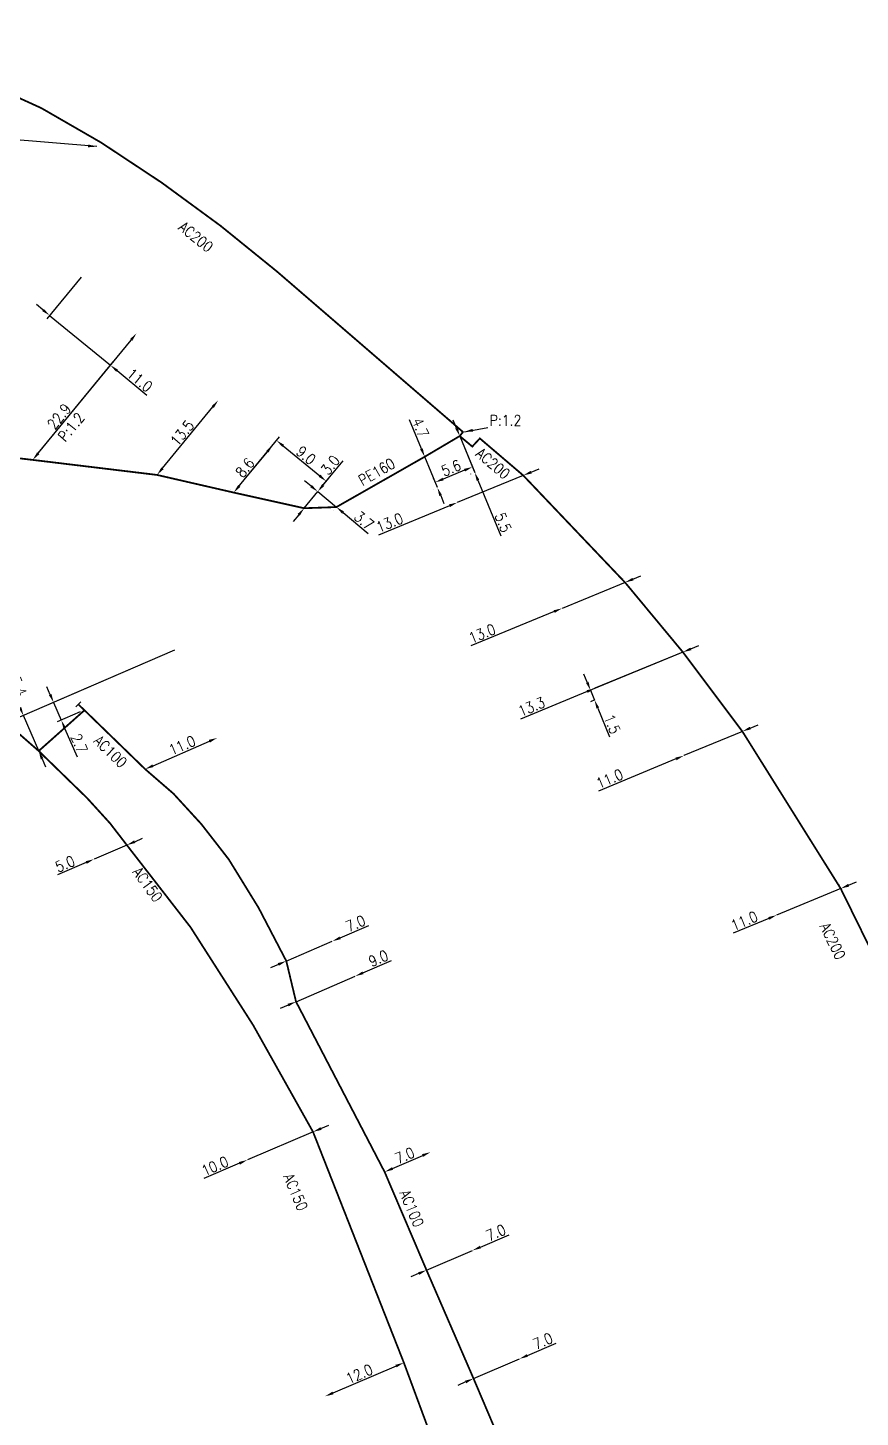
# Model space of a CAD drawing. Header units: millimetres. Extents: x 150994 to 151987, y 125997 to 127005.
# Drawn here: x 151637 to 151753.5, y 126437.8 to 126632.2 of the extents above; entities that cross this region are included whole.
import ezdxf
from ezdxf.enums import TextEntityAlignment as Align

# ---------------------------------------------------------------- set-up
doc = ezdxf.new("R2010")
doc.units = ezdxf.units.MM
doc.header["$PDMODE"] = 34
doc.linetypes.add('L_100_AP', pattern=[14, 10, -1.5, 1, -1.5])
doc.linetypes.add('L_100_PE', pattern=[14, 10, -1.5, 1, -1.5])
doc.layers.get('0').update_dxf_attribs({"linetype": 'CONTINUOUS'})
doc.layers.get('Defpoints').update_dxf_attribs({"linetype": 'CONTINUOUS'})
doc.layers.add('L_140', color=3, linetype='CONTINUOUS')
doc.layers.add('L_340', color=7, linetype='CONTINUOUS')
doc.styles.get("Standard").update_dxf_attribs({"font": 'romans.shx', "width": 0.85})
doc.dimstyles.get("Standard").update_dxf_attribs({"dimtxt": 1.5, "dimasz": 1.2, "dimexe": 0.625, "dimexo": 0.625, "dimgap": 0.25, "dimtad": 1, "dimdec": 1, "dimzin": 0, "dimdsep": 46, "dimtxsty": 'Standard', "dimcen": -0.5, "dimadec": 0, "dimazin": 0, "dimtfac": 1, "dimtdec": 1, "dimtmove": 0, "dimatfit": 3, "dimfxl": 0, "dimtolj": 1, "dimtzin": 0, "dimarcsym": 0})

# ---------------------------------------------------------------- blocks, each defined once
blk = doc.blocks.new('*D316')
at = {"layer": 'Defpoints', "color": 0, "linetype": 'Continuous', "transparency": 16777216}
for p in [(151644.89, 126597.84), (151640.09, 126591.98), (151637.74, 126571.76)]:
    blk.add_point(p, dxfattribs=at)
at = {"layer": 'L_140', "color": 0, "linetype": 'Continuous', "lineweight": -2, "transparency": 16777216}
for p, q in [((151644.49, 126597.35), (151639.7, 126591.5)), ((151639.16, 126592.74), (151638.24, 126593.51)), ((151640.09, 126591.98), (151648.6, 126585.01)), ((151638.13, 126572.24), (151648.99, 126585.49)), ((151649.53, 126584.25), (151653.7, 126580.82))]:
    blk.add_line(p, q, dxfattribs=at)
at = {"layer": 'L_140', "color": 0, "linetype": 'Continuous', "transparency": 16777216}
for points in [[(151639.29, 126592.9), (151639.04, 126592.59), (151640.09, 126591.98)], [(151649.65, 126584.4), (151649.4, 126584.09), (151648.6, 126585.01)]]:
    blk.add_solid(points, dxfattribs=at)
at = {"layer": 'L_140', "color": 0, "linetype": 'Continuous', "transparency": 16777216, "insert": (151652.71, 126582.93), "char_height": 1.5, "attachment_point": 5, "rotation": 320.6501}
blk.add_mtext('\\A1;11.0', dxfattribs=at)
blk = doc.blocks.new('*D317')
at = {"layer": 'Defpoints', "color": 0, "linetype": 'Continuous', "transparency": 16777216}
for p in [(151652.25, 126589.47), (151652.25, 126589.47), (151637.74, 126571.76)]:
    blk.add_point(p, dxfattribs=at)
at = {"layer": 'L_140', "color": 0, "linetype": 'Continuous', "lineweight": -2, "transparency": 16777216}
blk.add_line((151638.5, 126572.69), (151651.49, 126588.54), dxfattribs=at)
at = {"layer": 'L_140', "color": 0, "linetype": 'Continuous', "transparency": 16777216}
for points in [[(151651.34, 126588.67), (151651.65, 126588.41), (151652.25, 126589.47)], [(151638.34, 126572.82), (151638.65, 126572.56), (151637.74, 126571.76)]]:
    blk.add_solid(points, dxfattribs=at)
at = {"layer": 'L_140', "color": 0, "linetype": 'Continuous', "transparency": 16777216, "insert": (151641.43, 126577.84), "char_height": 1.5, "attachment_point": 5, "rotation": 50.6501}
blk.add_mtext('\\A1;22.9', dxfattribs=at)
blk = doc.blocks.new('*D318')
at = {"layer": 'Defpoints', "color": 0, "linetype": 'Continuous', "transparency": 16777216}
for p in [(151663.68, 126580.1), (151663.68, 126580.1), (151655.12, 126569.66)]:
    blk.add_point(p, dxfattribs=at)
at = {"layer": 'L_140', "color": 0, "linetype": 'Continuous', "lineweight": -2, "transparency": 16777216}
blk.add_line((151655.89, 126570.59), (151662.92, 126579.17), dxfattribs=at)
at = {"layer": 'L_140', "color": 0, "linetype": 'Continuous', "transparency": 16777216}
for points in [[(151662.77, 126579.3), (151663.08, 126579.04), (151663.68, 126580.1)], [(151655.73, 126570.71), (151656.04, 126570.46), (151655.12, 126569.66)]]:
    blk.add_solid(points, dxfattribs=at)
at = {"layer": 'L_140', "color": 0, "linetype": 'Continuous', "transparency": 16777216, "insert": (151658.63, 126575.51), "char_height": 1.5, "attachment_point": 5, "rotation": 50.6501}
blk.add_mtext('\\A1;13.5', dxfattribs=at)
blk = doc.blocks.new('*D352')
at = {"layer": 'Defpoints', "color": 0, "linetype": 'Continuous', "transparency": 16777216}
for p in [(151689.66, 126445.43), (151678.62, 126440.72), (151678.62, 126440.72)]:
    blk.add_point(p, dxfattribs=at)
at = {"layer": 'L_140', "color": 0, "linetype": 'Continuous', "lineweight": -2, "transparency": 16777216}
blk.add_line((151688.56, 126444.96), (151679.73, 126441.19), dxfattribs=at)
at = {"layer": 'L_140', "color": 0, "linetype": 'Continuous', "transparency": 16777216}
for points in [[(151688.48, 126445.14), (151688.63, 126444.78), (151689.66, 126445.43)], [(151679.65, 126441.37), (151679.81, 126441.01), (151678.62, 126440.72)]]:
    blk.add_solid(points, dxfattribs=at)
at = {"layer": 'L_140', "color": 0, "linetype": 'Continuous', "transparency": 16777216, "insert": (151683.43, 126443.86), "char_height": 1.5, "attachment_point": 5, "rotation": 23.1231}
blk.add_mtext('\\A1;12.0', dxfattribs=at)
blk = doc.blocks.new('*D353')
at = {"layer": 'Defpoints', "color": 0, "linetype": 'Continuous', "transparency": 16777216}
for p in [(151676.95, 126477.73), (151667.76, 126473.8), (151667.76, 126473.8)]:
    blk.add_point(p, dxfattribs=at)
at = {"layer": 'L_140', "color": 0, "linetype": 'Continuous', "lineweight": -2, "transparency": 16777216}
for p, q in [((151678.06, 126478.2), (151679.16, 126478.67)), ((151676.95, 126477.73), (151667.76, 126473.8)), ((151666.65, 126473.33), (151661.68, 126471.21))]:
    blk.add_line(p, q, dxfattribs=at)
at = {"layer": 'L_140', "color": 0, "linetype": 'Continuous', "transparency": 16777216}
for points in [[(151677.98, 126478.38), (151678.14, 126478.01), (151676.95, 126477.73)], [(151666.58, 126473.51), (151666.73, 126473.14), (151667.76, 126473.8)]]:
    blk.add_solid(points, dxfattribs=at)
at = {"layer": 'L_140', "color": 0, "linetype": 'Continuous', "transparency": 16777216, "insert": (151663.22, 126472.95), "char_height": 1.5, "attachment_point": 5, "rotation": 23.125}
blk.add_mtext('\\A1;10.0', dxfattribs=at)
blk = doc.blocks.new('*D354')
at = {"layer": 'Defpoints', "color": 0, "linetype": 'Continuous', "transparency": 16777216}
for p in [(151650.9, 126517.86), (151646.31, 126515.89), (151646.31, 126515.89)]:
    blk.add_point(p, dxfattribs=at)
at = {"layer": 'L_140', "color": 0, "linetype": 'Continuous', "lineweight": -2, "transparency": 16777216}
for p, q in [((151650.9, 126517.86), (151646.31, 126515.89)), ((151652, 126518.33), (151653.11, 126518.81)), ((151645.2, 126515.41), (151641.19, 126513.69))]:
    blk.add_line(p, q, dxfattribs=at)
at = {"layer": 'L_140', "color": 0, "linetype": 'Continuous', "transparency": 16777216}
for points in [[(151651.92, 126518.52), (151652.08, 126518.15), (151650.9, 126517.86)], [(151645.13, 126515.6), (151645.28, 126515.23), (151646.31, 126515.89)]]:
    blk.add_solid(points, dxfattribs=at)
at = {"layer": 'L_140', "color": 0, "linetype": 'Continuous', "transparency": 16777216, "insert": (151642.25, 126515.23), "char_height": 1.5, "attachment_point": 5, "rotation": 23.2524}
blk.add_mtext('\\A1;5.0', dxfattribs=at)
blk = doc.blocks.new('*D355')
at = {"layer": 'Defpoints', "color": 0, "linetype": 'Continuous', "transparency": 16777216}
for p in [(151658.15, 126545.37), (151636.43, 126535.99), (151638.57, 126531.03)]:
    blk.add_point(p, dxfattribs=at)
at = {"layer": 'L_140', "color": 0, "linetype": 'Continuous', "lineweight": -2, "transparency": 16777216}
for p, q in [((151657.57, 126545.12), (151635.86, 126535.74)), ((151635.95, 126537.09), (151634.2, 126541.16)), ((151638.57, 126531.03), (151636.43, 126535.99)), ((151639.05, 126529.93), (151639.52, 126528.83))]:
    blk.add_line(p, q, dxfattribs=at)
at = {"layer": 'L_140', "color": 0, "linetype": 'Continuous', "transparency": 16777216}
for points in [[(151636.14, 126537.17), (151635.77, 126537.01), (151636.43, 126535.99)], [(151639.23, 126530.01), (151638.86, 126529.85), (151638.57, 126531.03)]]:
    blk.add_solid(points, dxfattribs=at)
at = {"layer": 'L_140', "color": 0, "linetype": 'Continuous', "transparency": 16777216, "insert": (151635.75, 126540.07), "char_height": 1.5, "attachment_point": 5, "rotation": 293.3684}
blk.add_mtext('\\A1;5.4', dxfattribs=at)
blk = doc.blocks.new('*D356')
at = {"layer": 'Defpoints', "color": 0, "linetype": 'Continuous', "transparency": 16777216}
for p in [(151658.15, 126545.37), (151640.66, 126537.81), (151644.97, 126536.73)]:
    blk.add_point(p, dxfattribs=at)
at = {"layer": 'L_140', "color": 0, "linetype": 'Continuous', "lineweight": -2, "transparency": 16777216}
for p, q in [((151657.57, 126545.12), (151640.08, 126537.56)), ((151640.18, 126538.91), (151639.7, 126540.02)), ((151640.66, 126537.81), (151641.73, 126535.33)), ((151644.39, 126536.49), (151641.15, 126535.09)), ((151642.2, 126534.23), (151643.94, 126530.22))]:
    blk.add_line(p, q, dxfattribs=at)
at = {"layer": 'L_140', "color": 0, "linetype": 'Continuous', "transparency": 16777216}
for points in [[(151640.36, 126538.99), (151640, 126538.83), (151640.66, 126537.81)], [(151642.39, 126534.31), (151642.02, 126534.15), (151641.73, 126535.33)]]:
    blk.add_solid(points, dxfattribs=at)
at = {"layer": 'L_140', "color": 0, "linetype": 'Continuous', "transparency": 16777216, "insert": (151644.23, 126532.07), "char_height": 1.5, "attachment_point": 5, "rotation": 293.3684}
blk.add_mtext('\\A1;2.7', dxfattribs=at)
blk = doc.blocks.new('*D357')
at = {"layer": 'Defpoints', "color": 0, "linetype": 'Continuous', "transparency": 16777216}
for p in [(151663.55, 126532.87), (151663.55, 126532.87), (151653.46, 126528.49)]:
    blk.add_point(p, dxfattribs=at)
at = {"layer": 'L_140', "color": 0, "linetype": 'Continuous', "lineweight": -2, "transparency": 16777216}
blk.add_line((151654.56, 126528.96), (151662.45, 126532.39), dxfattribs=at)
at = {"layer": 'L_140', "color": 0, "linetype": 'Continuous', "transparency": 16777216}
for points in [[(151662.37, 126532.58), (151662.53, 126532.21), (151663.55, 126532.87)], [(151654.48, 126529.15), (151654.64, 126528.78), (151653.46, 126528.49)]]:
    blk.add_solid(points, dxfattribs=at)
at = {"layer": 'L_140', "color": 0, "linetype": 'Continuous', "transparency": 16777216, "insert": (151658.63, 126531.82), "char_height": 1.5, "attachment_point": 5, "rotation": 23.5088}
blk.add_mtext('\\A1;11.0', dxfattribs=at)
blk = doc.blocks.new('*D358')
at = {"layer": 'Defpoints', "color": 0, "linetype": 'Continuous', "transparency": 16777216}
for p in [(151679.64, 126504.41), (151679.64, 126504.41), (151673.21, 126501.64)]:
    blk.add_point(p, dxfattribs=at)
at = {"layer": 'L_140', "color": 0, "linetype": 'Continuous', "lineweight": -2, "transparency": 16777216}
for p, q in [((151680.74, 126504.88), (151684.75, 126506.61)), ((151673.21, 126501.64), (151679.64, 126504.41)), ((151672.1, 126501.17), (151671, 126500.69))]:
    blk.add_line(p, q, dxfattribs=at)
at = {"layer": 'L_140', "color": 0, "linetype": 'Continuous', "transparency": 16777216}
for points in [[(151680.66, 126505.06), (151680.82, 126504.7), (151679.64, 126504.41)], [(151672.02, 126501.35), (151672.18, 126500.98), (151673.21, 126501.64)]]:
    blk.add_solid(points, dxfattribs=at)
at = {"layer": 'L_140', "color": 0, "linetype": 'Continuous', "transparency": 16777216, "insert": (151682.9, 126506.9), "char_height": 1.5, "attachment_point": 5, "rotation": 23.2775}
blk.add_mtext('\\A1;7.0', dxfattribs=at)
blk = doc.blocks.new('*D359')
at = {"layer": 'Defpoints', "color": 0, "linetype": 'Continuous', "transparency": 16777216}
for p in [(151682.84, 126499.51), (151682.84, 126499.51), (151674.57, 126495.95)]:
    blk.add_point(p, dxfattribs=at)
at = {"layer": 'L_140', "color": 0, "linetype": 'Continuous', "lineweight": -2, "transparency": 16777216}
for p, q in [((151683.94, 126499.99), (151687.95, 126501.72)), ((151674.57, 126495.95), (151682.84, 126499.51)), ((151673.47, 126495.47), (151672.37, 126495))]:
    blk.add_line(p, q, dxfattribs=at)
at = {"layer": 'L_140', "color": 0, "linetype": 'Continuous', "transparency": 16777216}
for points in [[(151683.86, 126500.17), (151684.02, 126499.81), (151682.84, 126499.51)], [(151673.39, 126495.66), (151673.55, 126495.29), (151674.57, 126495.95)]]:
    blk.add_solid(points, dxfattribs=at)
at = {"layer": 'L_140', "color": 0, "linetype": 'Continuous', "transparency": 16777216, "insert": (151686.1, 126502.01), "char_height": 1.5, "attachment_point": 5, "rotation": 23.3321}
blk.add_mtext('\\A1;9.0', dxfattribs=at)
blk = doc.blocks.new('*D360')
at = {"layer": 'Defpoints', "color": 0, "linetype": 'Continuous', "transparency": 16777216}
for p in [(151693.39, 126474.9), (151693.39, 126474.9), (151686.97, 126472.12)]:
    blk.add_point(p, dxfattribs=at)
at = {"layer": 'L_140', "color": 0, "linetype": 'Continuous', "lineweight": -2, "transparency": 16777216}
blk.add_line((151688.07, 126472.6), (151692.29, 126474.43), dxfattribs=at)
at = {"layer": 'L_140', "color": 0, "linetype": 'Continuous', "transparency": 16777216}
for points in [[(151692.21, 126474.61), (151692.37, 126474.24), (151693.39, 126474.9)], [(151687.99, 126472.78), (151688.15, 126472.42), (151686.97, 126472.12)]]:
    blk.add_solid(points, dxfattribs=at)
at = {"layer": 'L_140', "color": 0, "linetype": 'Continuous', "transparency": 16777216, "insert": (151689.78, 126474.43), "char_height": 1.5, "attachment_point": 5, "rotation": 23.3878}
blk.add_mtext('\\A1;7.0', dxfattribs=at)
blk = doc.blocks.new('*D361')
at = {"layer": 'Defpoints', "color": 0, "linetype": 'Continuous', "transparency": 16777216}
for p in [(151699.26, 126461.14), (151699.26, 126461.14), (151692.83, 126458.38)]:
    blk.add_point(p, dxfattribs=at)
at = {"layer": 'L_140', "color": 0, "linetype": 'Continuous', "lineweight": -2, "transparency": 16777216}
for p, q in [((151700.37, 126461.61), (151704.38, 126463.33)), ((151692.83, 126458.38), (151699.26, 126461.14)), ((151691.73, 126457.91), (151690.63, 126457.43))]:
    blk.add_line(p, q, dxfattribs=at)
at = {"layer": 'L_140', "color": 0, "linetype": 'Continuous', "transparency": 16777216}
for points in [[(151700.29, 126461.79), (151700.45, 126461.43), (151699.26, 126461.14)], [(151691.65, 126458.09), (151691.81, 126457.72), (151692.83, 126458.38)]]:
    blk.add_solid(points, dxfattribs=at)
at = {"layer": 'L_140', "color": 0, "linetype": 'Continuous', "transparency": 16777216, "insert": (151702.53, 126463.63), "char_height": 1.5, "attachment_point": 5, "rotation": 23.2123}
blk.add_mtext('\\A1;7.0', dxfattribs=at)
blk = doc.blocks.new('*D362')
at = {"layer": 'Defpoints', "color": 0, "linetype": 'Continuous', "transparency": 16777216}
for p in [(151705.84, 126445.97), (151705.84, 126445.97), (151699.41, 126443.21)]:
    blk.add_point(p, dxfattribs=at)
at = {"layer": 'L_140', "color": 0, "linetype": 'Continuous', "lineweight": -2, "transparency": 16777216}
for p, q in [((151706.94, 126446.44), (151710.96, 126448.16)), ((151699.41, 126443.21), (151705.84, 126445.97)), ((151698.3, 126442.73), (151697.2, 126442.26))]:
    blk.add_line(p, q, dxfattribs=at)
at = {"layer": 'L_140', "color": 0, "linetype": 'Continuous', "transparency": 16777216}
for points in [[(151706.86, 126446.62), (151707.02, 126446.26), (151705.84, 126445.97)], [(151698.22, 126442.92), (151698.38, 126442.55), (151699.41, 126443.21)]]:
    blk.add_solid(points, dxfattribs=at)
at = {"layer": 'L_140', "color": 0, "linetype": 'Continuous', "transparency": 16777216, "insert": (151709.11, 126448.46), "char_height": 1.5, "attachment_point": 5, "rotation": 23.2123}
blk.add_mtext('\\A1;7.0', dxfattribs=at)
blk = doc.blocks.new('L_340_07')
at = {"color": 0, "linetype": 'Continuous', "const_width": 0.25, "flags": 128}
blk.add_lwpolyline([(0, 0), (0.35, 0)], dxfattribs=at)
at = {"color": 0, "linetype": 'Continuous', "flags": 128}
blk.add_lwpolyline([(0.35, -0.5), (0.35, 0.5)], dxfattribs=at)
at = {"color": 0, "linetype": 'Continuous', "width": 0.75, "flags": 3}
for tag, p in [('DEF_LEG', (0.72, -3.47)), ('DEF_COUP', (0.72, -5.97)), ('DEF_TYPE', (0.72, -8.47))]:
    blk.add_attdef(tag, text='', height=1.2, dxfattribs=at).set_placement(p, align=Align.MIDDLE)
blk = doc.blocks.new('*D1019')
at = {"layer": 'Defpoints', "color": 0, "linetype": 'Continuous', "transparency": 16777216}
for p in [(151750.79, 126511.75), (151741.82, 126508.06), (151741.82, 126508.06)]:
    blk.add_point(p, dxfattribs=at)
at = {"layer": 'L_140', "color": 0, "linetype": 'Continuous', "lineweight": -2, "transparency": 16777216}
for p, q in [((151750.78, 126511.78), (151741.82, 126508.06)), ((151750.55, 126512.32), (151750.54, 126512.36)), ((151751.88, 126512.24), (151752.99, 126512.7)), ((151740.72, 126507.6), (151735.73, 126505.53))]:
    blk.add_line(p, q, dxfattribs=at)
at = {"layer": 'L_140', "color": 0, "linetype": 'Continuous', "transparency": 16777216}
for points in [[(151751.81, 126512.43), (151751.96, 126512.06), (151750.78, 126511.78)], [(151740.64, 126507.79), (151740.79, 126507.42), (151741.82, 126508.06)]]:
    blk.add_solid(points, dxfattribs=at)
at = {"layer": 'L_140', "color": 0, "linetype": 'Continuous', "transparency": 16777216, "insert": (151737.28, 126507.26), "char_height": 1.5, "attachment_point": 5, "rotation": 22.5612}
blk.add_mtext('\\A1;11.0', dxfattribs=at)
blk = doc.blocks.new('*D1020')
at = {"layer": 'Defpoints', "color": 0, "linetype": 'Continuous', "transparency": 16777216}
for p in [(151737.02, 126533.77), (151728.84, 126530.38), (151728.84, 126530.38)]:
    blk.add_point(p, dxfattribs=at)
at = {"layer": 'L_140', "color": 0, "linetype": 'Continuous', "lineweight": -2, "transparency": 16777216}
for p, q in [((151738.13, 126534.24), (151739.24, 126534.7)), ((151737.02, 126533.77), (151728.84, 126530.38)), ((151727.73, 126529.92), (151716.89, 126525.41))]:
    blk.add_line(p, q, dxfattribs=at)
at = {"layer": 'L_140', "color": 0, "linetype": 'Continuous', "transparency": 16777216}
for points in [[(151738.05, 126534.42), (151738.2, 126534.05), (151737.02, 126533.77)], [(151727.65, 126530.1), (151727.81, 126529.73), (151728.84, 126530.38)]]:
    blk.add_solid(points, dxfattribs=at)
at = {"layer": 'L_140', "color": 0, "linetype": 'Continuous', "transparency": 16777216, "insert": (151718.44, 126527.14), "char_height": 1.5, "attachment_point": 5, "rotation": 22.5569}
blk.add_mtext('\\A1;11.0', dxfattribs=at)
blk = doc.blocks.new('*D1021')
at = {"layer": 'Defpoints', "color": 0, "linetype": 'Continuous', "transparency": 16777216}
for p in [(151728.7, 126544.86), (151716.34, 126538.15), (151716.97, 126538.41)]:
    blk.add_point(p, dxfattribs=at)
at = {"layer": 'L_140', "color": 0, "linetype": 'Continuous', "lineweight": -2, "transparency": 16777216}
for p, q in [((151728.12, 126544.62), (151715.19, 126539.3)), ((151715.31, 126540.65), (151714.86, 126541.76)), ((151715.77, 126539.54), (151716.34, 126538.15)), ((151716.39, 126538.17), (151715.76, 126537.91)), ((151716.8, 126537.04), (151718.45, 126533.03))]:
    blk.add_line(p, q, dxfattribs=at)
at = {"layer": 'L_140', "color": 0, "linetype": 'Continuous', "transparency": 16777216}
for points in [[(151715.5, 126540.72), (151715.13, 126540.57), (151715.77, 126539.54)], [(151716.98, 126537.12), (151716.61, 126536.96), (151716.34, 126538.15)]]:
    blk.add_solid(points, dxfattribs=at)
at = {"layer": 'L_140', "color": 0, "linetype": 'Continuous', "transparency": 16777216, "insert": (151718.81, 126534.79), "char_height": 1.5, "attachment_point": 5, "rotation": 292.3697}
blk.add_mtext('\\A1;1.5', dxfattribs=at)
blk = doc.blocks.new('*D1022')
at = {"layer": 'Defpoints', "color": 0, "linetype": 'Continuous', "transparency": 16777216}
for p in [(151728.7, 126544.86), (151716.4, 126539.8), (151716.4, 126539.8)]:
    blk.add_point(p, dxfattribs=at)
at = {"layer": 'L_140', "color": 0, "linetype": 'Continuous', "lineweight": -2, "transparency": 16777216}
for p, q in [((151728.7, 126544.86), (151716.4, 126539.8)), ((151729.81, 126545.32), (151730.92, 126545.77)), ((151715.29, 126539.34), (151705.96, 126535.5))]:
    blk.add_line(p, q, dxfattribs=at)
at = {"layer": 'L_140', "color": 0, "linetype": 'Continuous', "transparency": 16777216}
for points in [[(151729.73, 126545.5), (151729.89, 126545.13), (151728.7, 126544.86)], [(151715.22, 126539.53), (151715.37, 126539.16), (151716.4, 126539.8)]]:
    blk.add_solid(points, dxfattribs=at)
at = {"layer": 'L_140', "color": 0, "linetype": 'Continuous', "transparency": 16777216, "insert": (151707.52, 126537.22), "char_height": 1.5, "attachment_point": 5, "rotation": 22.3697}
blk.add_mtext('\\A1;13.3', dxfattribs=at)
blk = doc.blocks.new('*D1023')
at = {"layer": 'Defpoints', "color": 0, "linetype": 'Continuous', "transparency": 16777216}
for p in [(151720.6, 126554.62), (151711.79, 126550.99), (151711.79, 126550.99)]:
    blk.add_point(p, dxfattribs=at)
at = {"layer": 'L_140', "color": 0, "linetype": 'Continuous', "lineweight": -2, "transparency": 16777216}
for p, q in [((151720.6, 126554.62), (151711.79, 126550.99)), ((151720.36, 126555.19), (151720.36, 126555.19)), ((151721.71, 126555.07), (151722.82, 126555.53)), ((151710.69, 126550.54), (151699.05, 126545.74))]:
    blk.add_line(p, q, dxfattribs=at)
at = {"layer": 'L_140', "color": 0, "linetype": 'Continuous', "transparency": 16777216}
for points in [[(151721.64, 126555.26), (151721.79, 126554.89), (151720.6, 126554.62)], [(151710.61, 126550.72), (151710.76, 126550.35), (151711.79, 126550.99)]]:
    blk.add_solid(points, dxfattribs=at)
at = {"layer": 'L_140', "color": 0, "linetype": 'Continuous', "transparency": 16777216, "insert": (151700.61, 126547.47), "char_height": 1.5, "attachment_point": 5, "rotation": 22.3697}
blk.add_mtext('\\A1;13.0', dxfattribs=at)
blk = doc.blocks.new('*D1024')
at = {"layer": 'Defpoints', "color": 0, "linetype": 'Continuous', "transparency": 16777216}
for p in [(151706.36, 126569.59), (151697.14, 126565.8), (151697.14, 126565.8)]:
    blk.add_point(p, dxfattribs=at)
at = {"layer": 'L_140', "color": 0, "linetype": 'Continuous', "lineweight": -2, "transparency": 16777216}
for p, q in [((151706.36, 126569.59), (151697.14, 126565.8)), ((151707.47, 126570.05), (151708.58, 126570.51)), ((151696.03, 126565.34), (151686.09, 126561.25))]:
    blk.add_line(p, q, dxfattribs=at)
at = {"layer": 'L_140', "color": 0, "linetype": 'Continuous', "transparency": 16777216}
for points in [[(151707.39, 126570.23), (151707.54, 126569.86), (151706.36, 126569.59)], [(151695.96, 126565.53), (151696.11, 126565.16), (151697.14, 126565.8)]]:
    blk.add_solid(points, dxfattribs=at)
at = {"layer": 'L_140', "color": 0, "linetype": 'Continuous', "transparency": 16777216, "insert": (151687.66, 126562.98), "char_height": 1.5, "attachment_point": 5, "rotation": 22.3697}
blk.add_mtext('\\A1;13.0', dxfattribs=at)
blk = doc.blocks.new('*D1025')
at = {"layer": 'Defpoints', "color": 0, "linetype": 'Continuous', "transparency": 16777216}
for p in [(151692.57, 126572.2), (151694.35, 126567.88), (151694.35, 126567.88)]:
    blk.add_point(p, dxfattribs=at)
at = {"layer": 'L_140', "color": 0, "linetype": 'Continuous', "lineweight": -2, "transparency": 16777216}
for p, q in [((151692.12, 126573.31), (151690.45, 126577.35)), ((151694.35, 126567.88), (151692.57, 126572.2)), ((151693.77, 126567.64), (151693.77, 126567.64)), ((151694.81, 126566.77), (151695.27, 126565.66))]:
    blk.add_line(p, q, dxfattribs=at)
at = {"layer": 'L_140', "color": 0, "linetype": 'Continuous', "transparency": 16777216}
for points in [[(151692.3, 126573.39), (151691.93, 126573.23), (151692.57, 126572.2)], [(151694.99, 126566.84), (151694.62, 126566.69), (151694.35, 126567.88)]]:
    blk.add_solid(points, dxfattribs=at)
at = {"layer": 'L_140', "color": 0, "linetype": 'Continuous', "transparency": 16777216, "insert": (151691.98, 126576.27), "char_height": 1.5, "attachment_point": 5, "rotation": 292.3697}
blk.add_mtext('\\A1;4.7', dxfattribs=at)
blk = doc.blocks.new('*D1026')
at = {"layer": 'Defpoints', "color": 0, "linetype": 'Continuous', "transparency": 16777216}
for p in [(151697.48, 126575.1), (151694.04, 126568.63), (151694.35, 126567.88)]:
    blk.add_point(p, dxfattribs=at)
at = {"layer": 'L_140', "color": 0, "linetype": 'Continuous', "lineweight": -2, "transparency": 16777216}
for p, q in [((151697.71, 126574.53), (151699.5, 126570.2)), ((151698.15, 126570.32), (151695.15, 126569.08)), ((151694.11, 126568.45), (151693.8, 126569.21))]:
    blk.add_line(p, q, dxfattribs=at)
at = {"layer": 'L_140', "color": 0, "linetype": 'Continuous', "transparency": 16777216}
for points in [[(151698.07, 126570.5), (151698.22, 126570.13), (151699.26, 126570.77)], [(151695.08, 126569.27), (151695.23, 126568.9), (151694.04, 126568.63)]]:
    blk.add_solid(points, dxfattribs=at)
at = {"layer": 'L_140', "color": 0, "linetype": 'Continuous', "transparency": 16777216, "insert": (151696.27, 126570.63), "char_height": 1.5, "attachment_point": 5, "rotation": 22.3697}
blk.add_mtext('\\A1;5.6', dxfattribs=at)
blk = doc.blocks.new('*D1027')
at = {"layer": 'Defpoints', "color": 0, "linetype": 'Continuous', "transparency": 16777216}
for p in [(151697.48, 126575.1), (151699.57, 126570.02), (151699.58, 126570.03)]:
    blk.add_point(p, dxfattribs=at)
at = {"layer": 'L_140', "color": 0, "linetype": 'Continuous', "lineweight": -2, "transparency": 16777216}
for p, q in [((151697.02, 126576.21), (151696.56, 126577.32)), ((151696.9, 126574.87), (151696.9, 126574.87)), ((151697.48, 126575.1), (151699.57, 126570.02)), ((151699, 126569.79), (151698.99, 126569.78)), ((151700.02, 126568.91), (151703.22, 126561.15))]:
    blk.add_line(p, q, dxfattribs=at)
at = {"layer": 'L_140', "color": 0, "linetype": 'Continuous', "transparency": 16777216}
for points in [[(151697.21, 126576.29), (151696.84, 126576.14), (151697.48, 126575.1)], [(151700.21, 126568.99), (151699.84, 126568.84), (151699.57, 126570.02)]]:
    blk.add_solid(points, dxfattribs=at)
at = {"layer": 'L_140', "color": 0, "linetype": 'Continuous', "transparency": 16777216, "insert": (151703.54, 126563), "char_height": 1.5, "attachment_point": 5, "rotation": 292.3697}
blk.add_mtext('\\A1;5.5', dxfattribs=at)
blk = doc.blocks.new('*D1028')
at = {"layer": 'Defpoints', "color": 0, "linetype": 'Continuous', "transparency": 16777216}
for p in [(151677.61, 126567.32), (151677.61, 126567.32), (151680.22, 126565.16)]:
    blk.add_point(p, dxfattribs=at)
at = {"layer": 'L_140', "color": 0, "linetype": 'Continuous', "lineweight": -2, "transparency": 16777216}
for p, q in [((151676.69, 126568.09), (151675.76, 126568.85)), ((151677.21, 126566.84), (151677.21, 126566.84)), ((151677.61, 126567.32), (151680.22, 126565.16)), ((151679.82, 126564.68), (151679.82, 126564.68)), ((151681.15, 126564.4), (151684.66, 126561.48))]:
    blk.add_line(p, q, dxfattribs=at)
at = {"layer": 'L_140', "color": 0, "linetype": 'Continuous', "transparency": 16777216}
for points in [[(151676.81, 126568.24), (151676.56, 126567.93), (151677.61, 126567.32)], [(151681.27, 126564.55), (151681.02, 126564.24), (151680.22, 126565.16)]]:
    blk.add_solid(points, dxfattribs=at)
at = {"layer": 'L_140', "color": 0, "linetype": 'Continuous', "transparency": 16777216, "insert": (151684.08, 126563.27), "char_height": 1.5, "attachment_point": 5, "rotation": 320.3655}
blk.add_mtext('\\A1;3.7', dxfattribs=at)
blk = doc.blocks.new('*D1029')
at = {"layer": 'Defpoints', "color": 0, "linetype": 'Continuous', "transparency": 16777216}
for p in [(151677.61, 126567.32), (151677.61, 126567.32), (151675.71, 126565)]:
    blk.add_point(p, dxfattribs=at)
at = {"layer": 'L_140', "color": 0, "linetype": 'Continuous', "lineweight": -2, "transparency": 16777216}
for p, q in [((151678.37, 126568.25), (151681.15, 126571.63)), ((151675.71, 126565), (151677.61, 126567.32)), ((151674.95, 126564.08), (151674.19, 126563.15))]:
    blk.add_line(p, q, dxfattribs=at)
at = {"layer": 'L_140', "color": 0, "linetype": 'Continuous', "transparency": 16777216}
for points in [[(151678.22, 126568.38), (151678.53, 126568.12), (151677.61, 126567.32)], [(151674.79, 126564.2), (151675.1, 126563.95), (151675.71, 126565)]]:
    blk.add_solid(points, dxfattribs=at)
at = {"layer": 'L_140', "color": 0, "linetype": 'Continuous', "transparency": 16777216, "insert": (151679.37, 126571.04), "char_height": 1.5, "attachment_point": 5, "rotation": 50.6201}
blk.add_mtext('\\A1;3.0', dxfattribs=at)
blk = doc.blocks.new('*D1030')
at = {"layer": 'Defpoints', "color": 0, "linetype": 'Continuous', "transparency": 16777216}
for p in [(151678.8, 126568.77), (151665.86, 126567.19), (151677.61, 126567.32)]:
    blk.add_point(p, dxfattribs=at)
at = {"layer": 'L_140', "color": 0, "linetype": 'Continuous', "lineweight": -2, "transparency": 16777216}
for p, q in [((151666.26, 126567.68), (151672.24, 126574.97)), ((151672.77, 126573.72), (151677.88, 126569.54)), ((151678.01, 126567.81), (151679.2, 126569.26))]:
    blk.add_line(p, q, dxfattribs=at)
at = {"layer": 'L_140', "color": 0, "linetype": 'Continuous', "transparency": 16777216}
for points in [[(151672.9, 126573.88), (151672.65, 126573.57), (151671.85, 126574.48)], [(151678, 126569.69), (151677.75, 126569.38), (151678.8, 126568.77)]]:
    blk.add_solid(points, dxfattribs=at)
at = {"layer": 'L_140', "color": 0, "linetype": 'Continuous', "transparency": 16777216, "insert": (151675.96, 126572.4), "char_height": 1.5, "attachment_point": 5, "rotation": 320.6201}
blk.add_mtext('\\A1;9.0', dxfattribs=at)
blk = doc.blocks.new('*D1034')
at = {"layer": 'Defpoints', "color": 0, "linetype": 'Continuous', "transparency": 16777216}
for p in [(151671.32, 126573.84), (151671.32, 126573.84), (151665.86, 126567.19)]:
    blk.add_point(p, dxfattribs=at)
at = {"layer": 'L_140', "color": 0, "linetype": 'Continuous', "lineweight": -2, "transparency": 16777216}
for p, q in [((151670.83, 126574.24), (151670.83, 126574.24)), ((151666.62, 126568.12), (151670.56, 126572.91)), ((151665.38, 126567.59), (151665.38, 126567.59))]:
    blk.add_line(p, q, dxfattribs=at)
at = {"layer": 'L_140', "color": 0, "linetype": 'Continuous', "transparency": 16777216}
for points in [[(151670.4, 126573.04), (151670.71, 126572.79), (151671.32, 126573.84)], [(151666.47, 126568.25), (151666.78, 126567.99), (151665.86, 126567.19)]]:
    blk.add_solid(points, dxfattribs=at)
at = {"layer": 'L_140', "color": 0, "linetype": 'Continuous', "transparency": 16777216, "insert": (151667.42, 126570.67), "char_height": 1.5, "attachment_point": 5, "rotation": 50.6201}
blk.add_mtext('\\A1;8.6', dxfattribs=at)

msp = doc.modelspace()

# ---------------------------------------------------------------- linework, layer by layer
at = {"layer": 'L_140', "linetype": 'L_100_AP', "ltscale": 0.5, "flags": 128}
msp.add_lwpolyline([(151615.82, 126321.76, 0.25, 0.25, 0), (151617.73, 126333.45, 0.25, 0.25, 0), (151618.27, 126334.18, 0.25, 0.25, 0), (151623.34, 126338.17, 0.25, 0.25, 0), (151623.75, 126338.11, 0.25, 0.25, 0), (151633.54, 126336.84, 0.25, 0.25, 0), (151634.26, 126336.74, 0.25, 0.25, 0), (151644.3, 126326.27, 0.25, 0.25, 0), (151697.02, 126318.4, 0.25, 0.25, 0), (151701.92, 126321.68, 0.25, 0.25, 0), (151702.27, 126321.61, 0.25, 0.25, 0), (151709.51, 126320.28, 0.25, 0.25, 0), (151711.89, 126319.84, 0.25, 0.25, 0), (151717.24, 126315.31, 0.25, 0.25, 0), (151741.94, 126310.94, 0.25, 0.25, 0), (151746.67, 126310.1, 0.25, 0.25, 0), (151769.36, 126306.12, 0.25, 0.25, 0), (151769.36, 126306.12, 0.25, 0.25, 0), (151782.17, 126304.56, 0.25, 0.25, 0), (151785.76, 126309.51, 0.25, 0.25, 0), (151787, 126317.61, 0.25, 0.25, 0), (151790.39, 126339.66, 0.25, 0.25, 0), (151790.39, 126339.66, 0.25, 0.25, 0), (151790.39, 126339.66, 0.25, 0.25, 0), (151797.17, 126379.94, 0.25, 0.25, 0), (151797.17, 126379.94, 0.25, 0.25, 0), (151797.76, 126389.05, 0.25, 0.25, 0), (151797.52, 126402.07, 0.25, 0.25, 0), (151796.56, 126409.93, 0.25, 0.25, 0), (151795.79, 126415.38, 0.25, 0.25, 0), (151794.89, 126419.62, 0.25, 0.25, 0), (151794.89, 126419.62, 0.25, 0.25, 0), (151794.89, 126419.62, 0.25, 0.25, 0.033983), (151782.48, 126447.84, 0.25, 0.25, 0), (151767.9, 126476.96, 0.25, 0.25, 0), (151750.78, 126511.78, 0.25, 0.25, 0), (151737.02, 126533.77, 0.25, 0.25, 0), (151728.7, 126544.86, 0.25, 0.25, 0), (151720.6, 126554.62, 0.25, 0.25, 0), (151706.36, 126569.59, 0.25, 0.25, 0), (151700.29, 126574.77, 0.25, 0.25, 0), (151700.29, 126574.77, 0.25, 0.25, 0), (151699.23, 126573.63, 0.25, 0.25, 0), (151697.48, 126575.1, 0.25, 0.25, 0), (151697.93, 126575.67, 0.25, 0.25, 0), (151697.93, 126575.67, 0.25, 0.25, 0), (151671.91, 126598.12, 0.25, 0.25, 0.0361), (151647.31, 126616.16, 0.25, 0.25, 0.120209), (151602.01, 126631.77, 0.25, 0.25, 0), (151602.01, 126631.77, 0.25, 0.25, 0), (151602.01, 126631.77, 0.25, 0.25, 0), (151585.75, 126632.1, 0.25, 0.25, 0), (151566.51, 126628.53, 0.25, 0.25, 0), (151556.29, 126625.5, 0.25, 0.25, 0), (151549.93, 126622.56, 0.25, 0.25, 0), (151544.46, 126617.6, 0.25, 0.25, 0), (151542.35, 126615.19, 0.25, 0.25, 0), (151542.62, 126614.48, 0.25, 0.25, 0), (151541.85, 126614.19, 0.25, 0.25, 0), (151540.88, 126613.81, 0.25, 0.25, 0), (151540.63, 126614.46, 0.25, 0.25, 0), (151522.26, 126606.55, 0.25, 0.25, 0), (151514.14, 126603.05, 0.25, 0.25, 0), (151512.22, 126602.18, 0.25, 0.25, 0), (151510.65, 126601.42, 0.25, 0.25, 0), (151510.65, 126601.42, 0.25, 0.25, 0), (151506.2, 126599.57, 0.25, 0.25, 0), (151486.35, 126587.78, 0.25, 0.25, 0), (151486.15, 126585.38, 0.25, 0.25, 0), (151485.08, 126584.98, 0.25, 0.25, 0), (151478.48, 126582.51, 0.25, 0.25, 0), (151478.01, 126582.33, 0.25, 0.25, 0), (151477.62, 126583.19, 0.25, 0.25, 0), (151476.64, 126582.76, 0.25, 0.25, 0), (151462.94, 126576.6, 0.25, 0.25, 0), (151441.48, 126566.83, 0.25, 0.25, 0), (151435.78, 126563.45, 0.25, 0.25, 0), (151433.58, 126561.52, 0.25, 0.25, 0), (151432.6, 126560.34, 0.25, 0.25, 0), (151431.39, 126559.01, 0.25, 0.25, 0), (151429.62, 126556.68, 0.25, 0.25, 0), (151427.92, 126553.14, 0.25, 0.25, 0), (151427.92, 126553.14, 0.25, 0.25, 0), (151426.71, 126548.98, 0.25, 0.25, 0), (151426.2, 126546.26, 0.25, 0.25, 0), (151425.99, 126545, 0.25, 0.25, 0), (151425.95, 126544.19, 0.25, 0.25, 0), (151433.51, 126494.39, 0.25, 0.25, 0), (151442.02, 126443.1, 0.25, 0.25, 0), (151451.13, 126395.31, 0.25, 0.25, 0), (151452.06, 126395.47, 0.25, 0.25, 0), (151452.63, 126392.17, 0.25, 0.25, 0), (151451.99, 126392.06, 0, 0, 0)], format="xyseb", dxfattribs=at)
at = {"layer": 'L_140', "linetype": 'L_100_PE', "ltscale": 0.5, "flags": 128}
msp.add_lwpolyline([(151697.48, 126575.1, 0.25, 0.25, 0), (151697.48, 126575.1, 0.25, 0.25, 0), (151692.57, 126572.2, 0.25, 0.25, 0), (151680.22, 126565.16, 0.25, 0.25, 0), (151680.22, 126565.16, 0.25, 0.25, 0), (151675.71, 126565, 0.25, 0.25, 0), (151665.86, 126567.19, 0.25, 0.25, 0), (151655.12, 126569.66, 0.25, 0.25, 0), (151655.12, 126569.66, 0.25, 0.25, 0), (151637.74, 126571.76, 0.25, 0.25, 0), (151630.45, 126572.61, 0.25, 0.25, 0), (151620.48, 126574.67, 0.25, 0.25, 0), (151601.8, 126577.24, 0.25, 0.25, 0), (151591.98, 126579.64, 0.25, 0.25, 0), (151585.2, 126579.95, 0.25, 0.25, 0), (151575.75, 126582.65, 0.25, 0.25, 0), (151555.35, 126599.8, 0.25, 0.25, 0), (151552.65, 126602.03, 0.25, 0.25, 0), (151546.89, 126601.82, 0, 0, 0)], format="xyseb", dxfattribs=at)
at = {"layer": 'L_140', "linetype": 'L_100_AP', "ltscale": 0.5, "const_width": 0.25, "flags": 128}
for points in [[(151702.27, 126321.61), (151702.5, 126323.6), (151708.12, 126369.45), (151708.12, 126369.45), (151708.12, 126369.45), (151708.58, 126380.96), (151707.6, 126392.04), (151706.73, 126397.43), (151705.6, 126401.97), (151703.39, 126408.31), (151703.39, 126408.31), (151689.66, 126445.43), (151676.95, 126477.73), (151668.57, 126492.67), (151659.81, 126506.37), (151650.9, 126517.86), (151650.9, 126517.86), (151648.55, 126520.91), (151645.34, 126524.44), (151638.57, 126531.03), (151638.57, 126531.03), (151627.11, 126541.06), (151620.28, 126545.58), (151615.65, 126548.07), (151607.71, 126551.26), (151598.98, 126553.6), (151592.9, 126554.56), (151584.73, 126554.83), (151579.76, 126554.3), (151579.8, 126553.05), (151577.64, 126552.95), (151577.6, 126553.91), (151574.8, 126553.61), (151571.43, 126552.49), (151568.49, 126551.01), (151563.85, 126548.23)], [(151638.57, 126531.03), (151644.97, 126536.73)], [(151644.37, 126537.3), (151644.97, 126536.73), (151653.46, 126528.49), (151653.46, 126528.49), (151657.43, 126525.05), (151661.33, 126520.79), (151665.16, 126515.86), (151669.33, 126509.09), (151673.21, 126501.64), (151674.57, 126495.95), (151686.97, 126472.12), (151692.83, 126458.38), (151699.41, 126443.21), (151711.8, 126414.05), (151711.8, 126414.05), (151713.74, 126408.26), (151713.74, 126408.26), (151715.08, 126403.71), (151716.39, 126398.47), (151717.47, 126393.25), (151717.47, 126393.25), (151717.99, 126387.97), (151718.06, 126383.23), (151717.82, 126379.69), (151712.44, 126346.93), (151709.51, 126320.28)]]:
    msp.add_lwpolyline(points, dxfattribs=at)

# ---------------------------------------------------------------- block references
at = {"layer": 'L_340', "ltscale": 0.5, "rotation": 135.6888163980326}
msp.add_blockref('L_340_07', (151644.37, 126537.3), dxfattribs=at)

# ---------------------------------------------------------------- texts
at = {"layer": 'L_140', "linetype": 'Continuous', "width": 0.85}
for s, rotation, p in [('AC200', 320.9693, (151658, 126604.1)), ('P:1.2', 50.6501, (151642.29, 126574.18)), ('PE160', 29.6837, (151683.86, 126568.09)), ('AC200', 319.5243, (151699.58, 126572.43)), ('AC100', 316.2924, (151646.13, 126532.28)), ('AC150', 306.1998, (151651.6, 126514.09)), ('AC200', 295.9354, (151747.81, 126506.53)), ('AC150', 293.2191, (151672.76, 126471.49)), ('AC100', 293.1005, (151689.01, 126469.22))]:
    msp.add_text(s, height=1.5, rotation=rotation, dxfattribs=at).set_placement(p)
at = {"layer": 'L_140', "linetype": 'Continuous', "insert": (151701.67, 126576.54), "char_height": 1.5, "attachment_point": 7}
msp.add_mtext('P:1.2', dxfattribs=at)

# ---------------------------------------------------------------- dimensions: what is measured, and where the dimension line sits
at = {"layer": 'L_140', "linetype": 'Continuous'}
for base, p1, p2, angle, picture, middle in [((151640.09, 126591.98), (151637.74, 126571.76), (151644.89, 126597.84), 320.6501, '*D316', (151652.08, 126582.15)), ((151652.25, 126589.47), (151637.74, 126571.76), (151652.25, 126589.47), 230.6501, '*D317', (151642.2, 126577.21)), ((151663.68, 126580.1), (151655.12, 126569.66), (151663.68, 126580.1), 230.6501, '*D318', (151659.4, 126574.88)), ((151694.35, 126567.88), (151692.57, 126572.2), (151694.35, 126567.88), 112.3697, '*D1025', (151691.06, 126575.89)), ((151671.32, 126573.84), (151665.86, 126567.19), (151671.32, 126573.84), 230.6201, '*D1034', (151668.19, 126570.04)), ((151678.8, 126568.77), (151665.86, 126567.19), (151677.61, 126567.32), 140.6201, '*D1030', (151675.32, 126571.63)), ((151694.04, 126568.63), (151697.48, 126575.1), (151694.35, 126567.88), 22.3697, '*D1026', (151696.65, 126569.7)), ((151677.61, 126567.32), (151675.71, 126565), (151677.61, 126567.32), 230.6201, '*D1029', (151680.14, 126570.4)), ((151636.43, 126535.99), (151638.57, 126531.03), (151658.15, 126545.37), 293.3684, '*D355', (151634.84, 126539.67)), ((151640.66, 126537.81), (151644.97, 126536.73), (151658.15, 126545.37), 293.3684, '*D356', (151643.31, 126531.67)), ((151716.4, 126539.8), (151728.7, 126544.86), (151716.4, 126539.8), 22.3697, '*D1022', (151707.9, 126536.3)), ((151716.34, 126538.15), (151728.7, 126544.86), (151716.97, 126538.41), 112.3697, '*D1021', (151717.88, 126534.41)), ((151663.55, 126532.87), (151653.46, 126528.49), (151663.55, 126532.87), 203.5088, '*D357', (151659.03, 126530.91)), ((151646.31, 126515.89), (151650.9, 126517.86), (151646.31, 126515.89), 23.2524, '*D354', (151642.64, 126514.31)), ((151679.64, 126504.41), (151673.21, 126501.64), (151679.64, 126504.41), 203.2775, '*D358', (151683.3, 126505.98)), ((151682.84, 126499.51), (151674.57, 126495.95), (151682.84, 126499.51), 203.3321, '*D359', (151686.5, 126501.09)), ((151667.76, 126473.8), (151676.95, 126477.73), (151667.76, 126473.8), 23.125, '*D353', (151663.62, 126472.03)), ((151693.39, 126474.9), (151686.97, 126472.12), (151693.39, 126474.9), 203.3878, '*D360', (151690.18, 126473.51)), ((151699.26, 126461.14), (151692.83, 126458.38), (151699.26, 126461.14), 203.2123, '*D361', (151702.93, 126462.71)), ((151705.84, 126445.97), (151699.41, 126443.21), (151705.84, 126445.97), 203.2123, '*D362', (151709.5, 126447.54)), ((151678.62, 126440.72), (151689.66, 126445.43), (151678.62, 126440.72), 23.1231, '*D352', (151683.82, 126442.94))]:
    dim = msp.add_linear_dim(base=base, p1=p1, p2=p2, angle=angle, dimstyle='Standard', override={"dimatfit": 0}, dxfattribs=at)
    dim.commit()
    dim.dimension.update_dxf_attribs({"geometry": picture, "text_midpoint": middle, "dimtype": 160})
for base, p1, p2, angle, text, picture, middle in [((151699.57, 126570.02), (151697.48, 126575.1), (151699.58, 126570.03), 112.3697, '5.5', '*D1027', (151702.62, 126562.62)), ((151697.14, 126565.8), (151706.36, 126569.59), (151697.14, 126565.8), 22.3697, '13.0', '*D1024', (151688.04, 126562.05)), ((151677.61, 126567.32), (151680.22, 126565.16), (151677.61, 126567.32), 320.3655, '3.7', '*D1028', (151683.44, 126562.5)), ((151711.79, 126550.99), (151720.6, 126554.62), (151711.79, 126550.99), 22.3697, '13.0', '*D1023', (151700.99, 126546.54)), ((151728.84, 126530.38), (151737.02, 126533.77), (151728.84, 126530.38), 22.5569, '11.0', '*D1020', (151718.83, 126526.22)), ((151741.82, 126508.06), (151750.79, 126511.75), (151741.82, 126508.06), 22.5612, '11.0', '*D1019', (151737.67, 126506.33))]:
    dim = msp.add_linear_dim(base=base, p1=p1, p2=p2, angle=angle, text=text, dimstyle='Standard', override={"dimatfit": 0}, dxfattribs=at)
    dim.commit()
    dim.dimension.update_dxf_attribs({"geometry": picture, "text_midpoint": middle, "dimtype": 160})

# ---------------------------------------------------------------- leaders
for points in [[(151646.68, 126615.6), (151633.75, 126616.69)], [(151698.12, 126575.7), (151701.42, 126576.29)]]:
    msp.add_leader(points, dimstyle='Standard', override={"dimatfit": 0}, dxfattribs=at)

doc.saveas('drawing.dxf')
